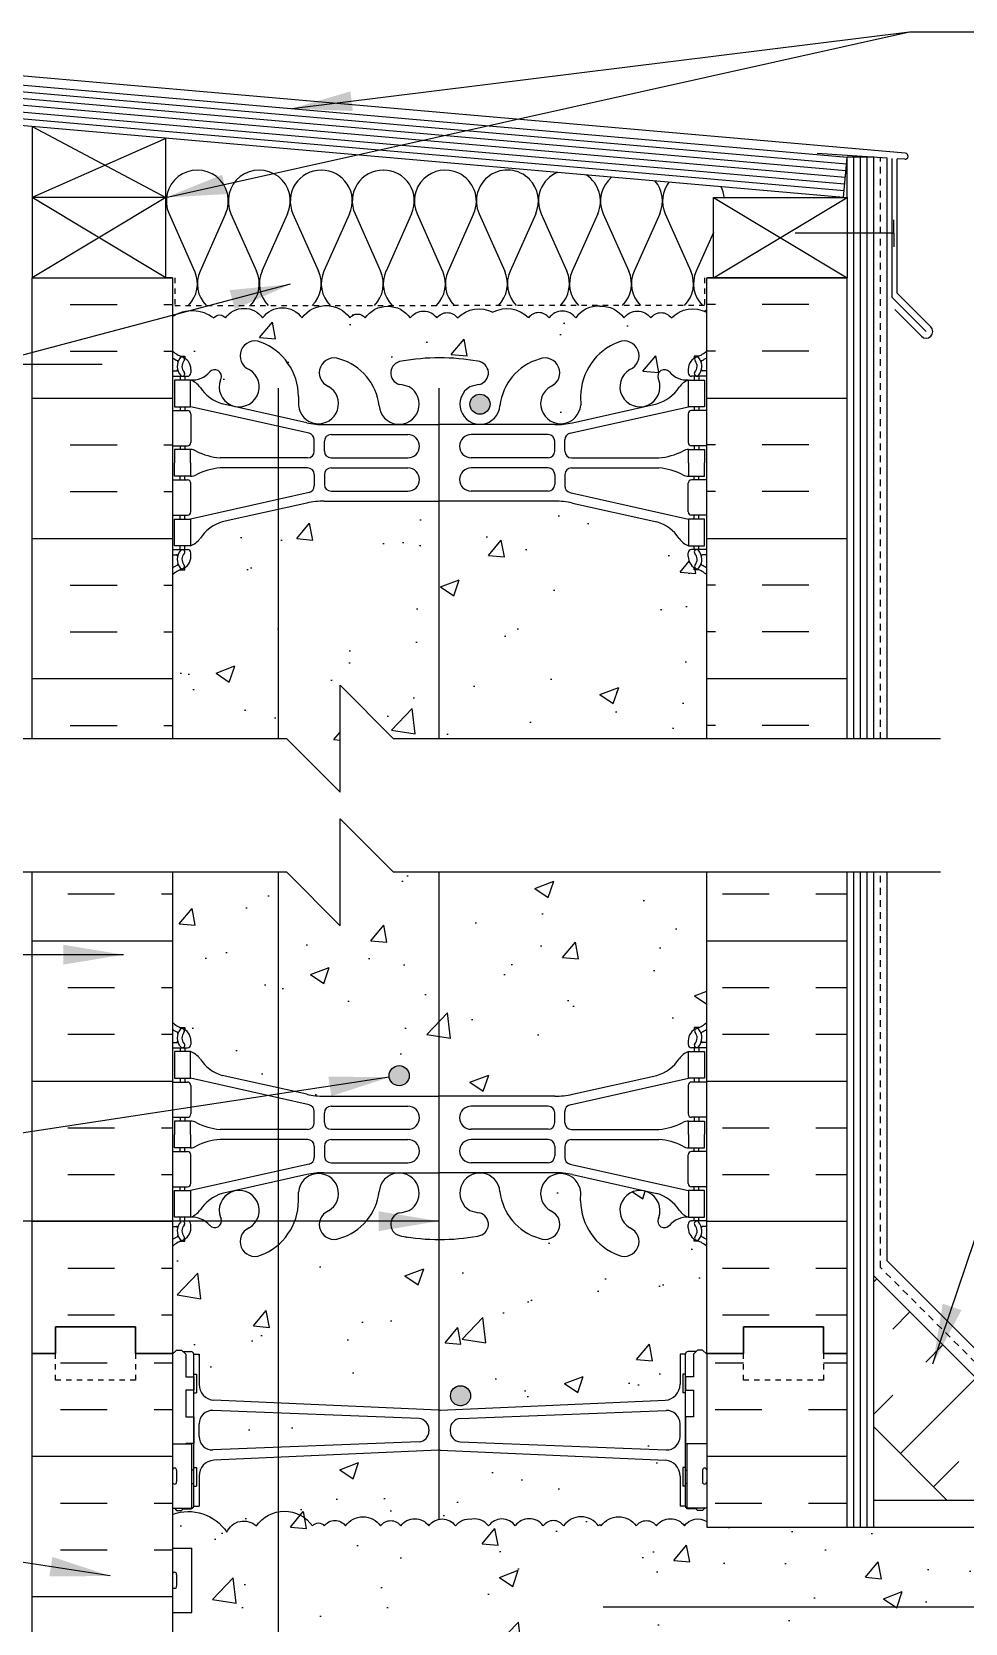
# Model space of a CAD drawing. Header units: inches. Extents: x 227.3 to 283.4, y 111.6 to 199.4.
# Drawn here: x 249.58 to 267.04, y 168.36 to 198.13 of the extents above; entities that cross this region are included whole.
import ezdxf

# ---------------------------------------------------------------- set-up
doc = ezdxf.new("R2010")
doc.units = ezdxf.units.IN
doc.header["$LTSCALE"] = 0.5
doc.header["$MEASUREMENT"] = 0
doc.linetypes.add('DASHED2', pattern=[0.375, 0.25, -0.125])
for name, color, linetype in [('HATCH', 12, 'Continuous'), ('line25', 2, 'Continuous'), ('LINE3', 3, 'Continuous'), ('LINE50', 5, 'Continuous'), ('LINE9', 9, 'Continuous'), ('TEXT', 4, 'Continuous'), ('Web_Edge', 9, 'Continuous')]:
    doc.layers.add(name, color=color, linetype=linetype)
doc.styles.add('DIM', font='romans.shx', dxfattribs={"width": 0.7})
doc.styles.get("Standard").update_dxf_attribs({"font": 'romans.shx', "height": 0.75})
doc.linetypes.add('STEEL', pattern='A,0.5,-0.2,["X",Standard,S=0.1,R=0,X=-0.1,Y=-0.05],-0.1', length=0.8)
doc.dimstyles.new('ext_12', dxfattribs={"dimscale": 12, "dimtxt": 0.09375, "dimasz": 0.09375, "dimexe": 0.09375, "dimexo": 0.0625, "dimgap": 0.0625, "dimtad": 1, "dimdec": 1, "dimzin": 2, "dimdsep": 46, "dimlunit": 4, "dimtxsty": 'DIM', "dimcen": 0.09, "dimdle": 0.09375, "dimclrt": 4, "dimadec": 0, "dimazin": 0, "dimtfac": 1, "dimtdec": 1, "dimtmove": 2, "dimatfit": 3, "dimfxl": 1, "dimfrac": 2, "dimtolj": 1, "dimtzin": 0, "dimarcsym": 0})

msp = doc.modelspace()

# ---------------------------------------------------------------- hatches: boundary and pattern name
at = {"layer": 'HATCH'}
h = msp.add_hatch(dxfattribs=at)
h.set_pattern_fill('INSUL', color=256, scale=7, style=0)
h.set_pattern_definition([(0, (-2673.9537, -220.8473), (0, 2.625), []), (0, (-2673.9537, -219.9723), (0, 2.625), [0.875, -0.875]), (0, (-2673.9537, -219.0973), (0, 2.625), [0.875, -0.875])])
h.paths.add_polyline_path([(252.208, 193.531), (249.583, 193.531), (249.583, 184.906), (252.208, 184.906)])
h = msp.add_hatch(dxfattribs=at)
h.set_pattern_fill('INSUL', color=256, scale=7, style=0)
h.set_pattern_definition([(180, (3188.3695, -220.8473), (0, 2.625), []), (180, (3188.3695, -219.9723), (0, 2.625), [0.875, -0.875]), (180, (3188.3695, -219.0973), (0, 2.625), [0.875, -0.875])])
h.paths.add_polyline_path([(264.833, 193.531), (262.208, 193.531), (262.208, 184.906), (264.833, 184.906)])
h = msp.add_hatch(dxfattribs=at)
h.set_pattern_fill('AR-CONC', color=256, scale=0.5)
h.set_pattern_definition([(50, (0, 0), (3.5863, -0.31376), [0.375, -4.125]), (355, (0, 0), (-0.693757, 3.76096), [0.3, -3.3]), (100.4514, (0.299, -0.026), (2.892544, 3.4472), [0.3187, -3.50571]), (46.1842, (0, 1), (5.336207, -0.827596), [0.5625, -6.1875]), (96.6356, (0.4447, 0.931), (4.67331, 4.87059), [0.47805, -5.25857]), (351.1842, (0, 1), (4.67331, 4.87059), [0.45, -4.95]), (21, (0.5, 0.75), (2.984535, -2.013094), [0.375, -4.125]), (326, (0.5, 0.75), (1.216577, 3.62575), [0.3, -3.3]), (71.4514, (0.7487, 0.5822), (4.201112, 1.612656), [0.3187, -3.50571]), (37.5, (0, 0), (0.0607993, 1.6644693), [0, -3.26, 0, -3.35, 0, -3.3125]), (7.5, (0, 0), (1.315348, 1.972059), [0, -1.91, 0, -3.185, 0, -1.2625]), (327.5, (-1.115, 0), (2.669112, -0.1127744), [0, -1.25, 0, -3.9, 0, -5.175]), (317.5, (-1.615, 0), (2.915931, 0.500525), [0, -1.625, 0, -2.59, 0, -3.675])])
h.paths.add_polyline_path([(262.208, 149.214, 0.08841), (262.062, 149.311), (261.972, 149.311), (261.972, 149.353, -0.249069), (261.862, 149.56), (261.862, 149.628, -0.414214), (261.924, 149.69), (261.972, 149.69), (261.972, 149.76), (261.867, 149.76, -0.155529), (261.691, 149.894, 0.180914), (261.273, 150.206), (259.693, 150.559, 0.054974), (259.366, 150.595), (257.208, 150.595), (255.05, 150.595, 0.054974), (254.723, 150.559), (253.142, 150.206, 0.180914), (252.725, 149.894, -0.155529), (252.549, 149.76), (252.444, 149.76), (252.444, 149.69), (252.491, 149.69, -0.414214), (252.554, 149.628), (252.554, 149.56, -0.249069), (252.444, 149.353), (252.444, 149.311), (252.354, 149.311, 0.088416), (252.208, 149.214), (252.208, 146.406), (254.661, 146.406), (255.661, 145.406), (255.661, 147.406), (256.661, 146.406), (262.208, 146.406)])
h.paths.add_polyline_path([(262.208, 156.248), (262.128, 156.168), (262.038, 156.168), (262.008, 156.198), (261.858, 156.198, -0.414214), (261.808, 156.248), (261.708, 156.248), (261.708, 156.809, 0.390098), (261.433, 157.108), (257.224, 157.292, 0.020761), (257.208, 157.292, 0.020761), (257.191, 157.292), (252.983, 157.108, 0.390098), (252.708, 156.809), (252.708, 156.248), (252.608, 156.248, -0.414214), (252.558, 156.198), (252.458, 156.198), (252.408, 156.198), (252.378, 156.168), (252.288, 156.168), (252.208, 156.248), (252.208, 155.406), (252.208, 153.406, 0.088416), (252.354, 153.309), (252.444, 153.309), (252.444, 153.267, -0.249069), (252.554, 153.06), (252.554, 152.993, -0.414214), (252.491, 152.93), (252.444, 152.93), (252.444, 152.86), (252.549, 152.86, 0.231736), (252.907, 153.011, -0.8344), (253.118, 152.886), (253.106, 152.864, 2.155404), (253.645, 153.059, -1), (253.859, 153.57, -0.311223), (254.568, 152.554), (254.567, 152.389, 1.661382), (255.128, 152.742, -1), (255.342, 153.253, -0.30095), (256.078, 152.38, 1.661382), (256.639, 152.733, 0.055617), (256.46, 152.779, -0.843243), (256.494, 153.211, -0.047544), (257.208, 153.276, -0.047544), (257.922, 153.211, -0.843243), (257.956, 152.779, 0.055617), (257.777, 152.733, 1.661382), (258.338, 152.38, -0.30095), (259.074, 153.253, -1), (259.288, 152.742, 1.661382), (259.849, 152.389), (259.848, 152.554, -0.311223), (260.557, 153.57, -1), (260.771, 153.059, 2.155404), (261.309, 152.864), (261.298, 152.886, -0.834375), (261.509, 153.011, 0.23174), (261.867, 152.86), (261.972, 152.86), (261.972, 152.93), (261.924, 152.93, -0.414214), (261.862, 152.993), (261.862, 153.06, -0.249069), (261.972, 153.267), (261.972, 153.309), (262.062, 153.309, 0.08841), (262.208, 153.406), (262.208, 155.406)])
h.paths.add_polyline_path([(261.708, 159.088), (261.808, 159.088, -0.327813), (261.843, 159.136), (261.843, 159.836, 0.333671), (261.153, 159.537, 0.520567), (260.602, 159.655, 0.196403), (260.194, 159.917, 0.196403), (259.786, 159.655, 0.520567), (259.235, 159.537, 0.520567), (258.214, 159.633, 0.520567), (257.193, 159.537, 0.520567), (256.642, 159.655, 0.520567), (255.592, 159.655, 0.520567), (255.371, 159.655, 0.520567), (254.974, 159.655, 0.520567), (254.321, 159.655, 0.520567), (253.939, 159.655, 0.520567), (253.417, 159.655, 0.520567), (252.916, 159.655, 0.328601), (252.573, 159.77), (252.573, 159.136, -0.327813), (252.608, 159.088), (252.708, 159.088), (252.708, 158.527, 0.390098), (252.983, 158.228), (257.191, 158.044, 0.020761), (257.208, 158.044, 0.020761), (257.224, 158.044), (261.433, 158.228, 0.390098), (261.708, 158.527)])
h.paths.add_polyline_path([(256.824, 157.885), (252.968, 158.037, 0.425773), (252.708, 157.787), (252.708, 157.549, 0.425773), (252.968, 157.299), (256.824, 157.451, 0.390098), (257.008, 157.65), (257.008, 157.686, 0.390098)])
h.paths.add_polyline_path([(261.708, 157.787, 0.425773), (261.448, 158.037), (257.591, 157.885, 0.390098), (257.408, 157.686), (257.408, 157.65, 0.390098), (257.591, 157.451), (261.448, 157.299, 0.425773), (261.708, 157.549)])
h.paths.add_polyline_path([(262.208, 166.656), (262.208, 168.156), (281.104, 168.156), (281.104, 170.156), (262.208, 170.156), (262.208, 170.259, 0.40442), (261.79, 170.178, 0.520567), (261.269, 170.178, 0.520567), (260.887, 170.178, 0.520567), (260.233, 170.178, 0.04026), (260.208, 170.208, 0.04026), (260.183, 170.178, 0.520567), (259.529, 170.178, 0.520567), (259.147, 170.178, 0.520567), (258.626, 170.178, 0.520567), (258.124, 170.178, 0.297004), (257.815, 170.303, 0.297004), (257.507, 170.178, 0.520567), (257.005, 170.178, 0.520567), (256.484, 170.178, 0.520567), (256.102, 170.178, 0.520567), (255.448, 170.178, 0.520567), (255.051, 170.178, 0.520567), (254.831, 170.178, 0.520567), (253.78, 170.178, 0.520567), (253.229, 170.061, 0.345037), (252.208, 170.395), (252.208, 169.761), (252.573, 169.761), (252.573, 168.561), (252.208, 168.561), (252.208, 167.811), (252.573, 167.811), (252.573, 166.611), (252.208, 166.611), (252.208, 165.861), (252.573, 165.861), (252.573, 164.781), (252.208, 164.781), (252.208, 164.031), (252.573, 164.031), (252.573, 162.951), (252.208, 162.951), (252.208, 162.201), (252.573, 162.201), (252.573, 161.001), (252.208, 161.001), (252.208, 160.251), (252.573, 160.251), (252.573, 159.77, -0.328601), (252.916, 159.655, -0.520567), (253.417, 159.655, -0.520567), (253.939, 159.655, -0.520567), (254.321, 159.655, -0.520567), (254.974, 159.655, -0.520567), (255.371, 159.655, -0.520567), (255.592, 159.655, -0.520567), (256.642, 159.655, -0.520567), (257.193, 159.537, -0.520567), (258.214, 159.633, -0.520567), (259.235, 159.537, -0.520567), (259.786, 159.655, -0.196403), (260.194, 159.917, -0.196403), (260.602, 159.655, -0.520567), (261.153, 159.537, -0.333671), (261.843, 159.836), (261.843, 160.251), (262.208, 160.251), (262.208, 160.656), (262.208, 162.156)])
h.paths.add_polyline_path([(261.708, 171.11, 0.390098), (261.433, 171.409), (257.224, 171.593, 0.020761), (257.208, 171.593, 0.020761), (257.191, 171.593), (252.983, 171.409, 0.390098), (252.708, 171.11), (252.708, 170.549), (252.608, 170.549, -0.414214), (252.558, 170.499), (252.458, 170.499), (252.408, 170.499), (252.378, 170.469), (252.288, 170.469), (252.246, 170.511), (252.208, 170.511), (252.208, 170.395, -0.345037), (253.229, 170.061, -0.520567), (253.78, 170.178, -0.520567), (254.831, 170.178, -0.520567), (255.051, 170.178, -0.520567), (255.448, 170.178, -0.520567), (256.102, 170.178, -0.520567), (256.484, 170.178, -0.520567), (257.005, 170.178, -0.520567), (257.507, 170.178, -0.297004), (257.815, 170.303, -0.297004), (258.124, 170.178, -0.520567), (258.626, 170.178, -0.520567), (259.147, 170.178, -0.520567), (259.529, 170.178, -0.520567), (260.183, 170.178, -0.04026), (260.208, 170.208, -0.04026), (260.233, 170.178, -0.520567), (260.887, 170.178, -0.520567), (261.269, 170.178, -0.520567), (261.79, 170.178, -0.40442), (262.208, 170.259), (262.208, 170.511), (262.17, 170.511), (262.128, 170.469), (262.038, 170.469), (262.008, 170.499), (261.858, 170.499, -0.414214), (261.808, 170.549), (261.708, 170.549)])
h.paths.add_polyline_path([(261.708, 173.389), (261.808, 173.389, -0.414214), (261.858, 173.439), (261.958, 173.439), (262.008, 173.439), (262.038, 173.469), (262.128, 173.469), (262.208, 173.389), (262.208, 173.406), (262.208, 175.406, 0.08841), (262.062, 175.504), (261.972, 175.504), (261.972, 175.545, -0.249069), (261.862, 175.753), (261.862, 175.82, -0.414214), (261.924, 175.883), (261.972, 175.883), (261.972, 175.953), (261.867, 175.953, 0.231736), (261.509, 175.802, -0.8344), (261.298, 175.927), (261.309, 175.948, 2.155404), (260.771, 175.754, -1), (260.557, 175.243, -0.311223), (259.848, 176.259), (259.849, 176.424, 1.661382), (259.288, 176.071, -1), (259.074, 175.56, -0.30095), (258.338, 176.432, 1.661382), (257.777, 176.08, 0.055617), (257.956, 176.034, -0.843243), (257.922, 175.602, -0.047544), (257.208, 175.537, -0.047544), (256.494, 175.602, -0.843243), (256.46, 176.034, 0.055617), (256.639, 176.08, 1.661382), (256.078, 176.432, -0.30095), (255.342, 175.56, -1), (255.128, 176.071, 1.661382), (254.567, 176.424), (254.568, 176.259, -0.311223), (253.859, 175.243, -1), (253.645, 175.754, 2.155404), (253.106, 175.948), (253.118, 175.927, -0.834375), (252.907, 175.802, 0.23174), (252.549, 175.953), (252.444, 175.953), (252.444, 175.883), (252.491, 175.883, -0.414214), (252.554, 175.82), (252.554, 175.753, -0.249069), (252.444, 175.545), (252.444, 175.504), (252.354, 175.504, 0.088416), (252.208, 175.406), (252.208, 173.406), (252.208, 173.389), (252.288, 173.469), (252.378, 173.469), (252.408, 173.439), (252.558, 173.439, -0.414214), (252.608, 173.389), (252.708, 173.389), (252.708, 172.828, 0.390098), (252.983, 172.529), (257.191, 172.345, 0.020761), (257.208, 172.345, 0.020761), (257.224, 172.345), (261.433, 172.529, 0.390098), (261.708, 172.828)])
h.paths.add_polyline_path([(257.008, 171.951), (257.008, 171.987, 0.390098), (256.824, 172.186), (252.968, 172.338, 0.425773), (252.708, 172.088), (252.708, 171.85, 0.425773), (252.968, 171.6), (256.824, 171.752, 0.390098)])
h.paths.add_polyline_path([(261.708, 171.85), (261.708, 172.088, 0.425773), (261.448, 172.338), (257.591, 172.186, 0.390098), (257.408, 171.987), (257.408, 171.951, 0.390098), (257.591, 171.752), (261.448, 171.6, 0.425773)])
h.paths.add_polyline_path([(262.208, 182.406), (256.347, 182.406), (255.347, 183.406), (255.347, 181.406), (254.347, 182.406), (252.208, 182.406), (252.208, 179.599, 0.088416), (252.354, 179.501), (252.444, 179.501), (252.444, 179.46, -0.249069), (252.554, 179.253), (252.554, 179.185, -0.414214), (252.491, 179.123), (252.444, 179.123), (252.444, 179.053), (252.549, 179.053, -0.155529), (252.725, 178.918, 0.180914), (253.142, 178.607), (254.723, 178.254, 0.054974), (255.05, 178.218), (257.208, 178.218), (259.366, 178.218, 0.054974), (259.693, 178.254), (261.273, 178.607, 0.180914), (261.691, 178.918, -0.155529), (261.867, 179.053), (261.972, 179.053), (261.972, 179.123), (261.924, 179.123, -0.414214), (261.862, 179.185), (261.862, 179.253, -0.249069), (261.972, 179.46), (261.972, 179.501), (262.062, 179.501, 0.08841), (262.208, 179.599)])
h.paths.add_polyline_path([(262.208, 187.97, 0.08841), (262.062, 188.067), (261.972, 188.067), (261.972, 188.109, -0.249069), (261.862, 188.316), (261.862, 188.384, -0.414214), (261.924, 188.446), (261.972, 188.446), (261.972, 188.516), (261.867, 188.516, -0.155529), (261.691, 188.65, 0.180914), (261.273, 188.961), (259.693, 189.314, 0.054974), (259.366, 189.35), (257.208, 189.35), (255.05, 189.35, 0.054974), (254.723, 189.314), (253.142, 188.961, 0.180914), (252.725, 188.65, -0.155529), (252.549, 188.516), (252.444, 188.516), (252.444, 188.446), (252.491, 188.446, -0.414214), (252.554, 188.384), (252.554, 188.316, -0.249069), (252.444, 188.109), (252.444, 188.067), (252.354, 188.067, 0.088416), (252.208, 187.97), (252.208, 184.906), (254.347, 184.906), (255.347, 183.906), (255.347, 185.906), (256.347, 184.906), (262.208, 184.906)])
h.paths.add_polyline_path([(260.557, 192.326, -1), (260.771, 191.815, 2.155404), (261.309, 191.62), (261.298, 191.642, -0.834375), (261.509, 191.767, 0.23174), (261.867, 191.616), (261.972, 191.616), (261.972, 191.686), (261.924, 191.686, -0.414214), (261.862, 191.749), (261.862, 191.816, -0.249069), (261.972, 192.023), (261.972, 192.065), (262.062, 192.065, 0.08841), (262.208, 192.162), (262.208, 192.883, 0.336749), (261.546, 192.777, 0.520567), (261.159, 192.777, 0.520567), (260.659, 192.777, 0.259173), (260.208, 192.997, 0.259173), (259.757, 192.777, 0.520567), (259.257, 192.777, 0.520567), (258.87, 192.777, 0.336749), (258.208, 192.883, 0.336749), (257.546, 192.777, 0.520567), (257.159, 192.777, 0.520567), (256.659, 192.777, 0.520567), (255.813, 192.777, 0.520567), (255.531, 192.777, 0.520567), (254.636, 192.777, 0.520567), (253.896, 192.777, 0.520567), (253.203, 192.777, 0.520567), (252.983, 192.777, 0.321585), (252.208, 192.803), (252.208, 192.162, 0.088416), (252.354, 192.065), (252.444, 192.065), (252.444, 192.023, -0.249069), (252.554, 191.816), (252.554, 191.749, -0.414214), (252.491, 191.686), (252.444, 191.686), (252.444, 191.616), (252.549, 191.616, 0.231736), (252.907, 191.767, -0.8344), (253.118, 191.642), (253.106, 191.62, 2.155404), (253.645, 191.815, -1), (253.859, 192.326, -0.311223), (254.568, 191.31), (254.567, 191.145, 1.661382), (255.128, 191.498, -1), (255.342, 192.009, -0.30095), (256.078, 191.136, 1.661382), (256.639, 191.489, 0.055617), (256.46, 191.535, -0.843243), (256.494, 191.967, -0.047544), (257.208, 192.032, -0.047544), (257.922, 191.967, -0.843243), (257.956, 191.535, 0.055617), (257.777, 191.489, 1.661382), (258.338, 191.136, -0.30095), (259.074, 192.009, -1), (259.288, 191.498, 1.661382), (259.849, 191.145), (259.848, 191.31, -0.311223)])
h = msp.add_hatch(dxfattribs=at)
h.set_pattern_fill('INSUL', color=256, scale=7, style=0)
h.paths.add_polyline_path([(264.833, 182.406), (262.208, 182.406), (262.208, 173.406), (262.895, 173.406), (262.895, 173.906), (264.395, 173.906), (264.395, 173.406), (264.833, 173.406)])
h.paths.add_polyline_path([(252.208, 182.406), (249.583, 182.406), (249.583, 173.406), (250.02, 173.406), (250.02, 173.906), (251.52, 173.906), (251.52, 173.406), (252.208, 173.406)])
h = msp.add_hatch(dxfattribs=at)
h.set_pattern_fill('INSUL', color=256, scale=7, angle=45, style=0)
h.set_pattern_definition([(45, (158.0297, 11.7552), (-1.856155, 1.856155), []), (45, (157.411, 12.374), (-1.856155, 1.856155), [0.875, -0.875]), (45, (156.7923, 12.9927), (-1.856155, 1.856155), [0.875, -0.875])])
h.paths.add_polyline_path([(266.581, 170.781), (269.41, 170.781), (265.333, 174.858), (265.333, 172.03)])
h = msp.add_hatch(dxfattribs=at)
h.set_pattern_fill('INSUL', color=256, scale=7, style=0)
h.set_pattern_definition([(0, (264.1124, 171.4795), (0, 2.625), []), (0, (264.1124, 172.3545), (0, 2.625), [0.875, -0.875]), (0, (264.1124, 173.2295), (0, 2.625), [0.875, -0.875])])
h.paths.add_polyline_path([(264.833, 173.406), (264.395, 173.406), (264.395, 172.906), (262.895, 172.906), (262.895, 173.406), (262.208, 173.406), (262.208, 170.156), (264.833, 170.156)])
h.paths.add_polyline_path([(262.208, 155.406), (262.895, 155.406), (262.895, 155.906), (264.395, 155.906), (264.395, 155.406), (264.833, 155.406), (264.833, 160.656), (262.208, 160.656)])
h.paths.add_polyline_path([(249.583, 155.406), (250.02, 155.406), (250.02, 155.906), (251.52, 155.906), (251.52, 155.406), (252.208, 155.406), (252.208, 173.406), (251.52, 173.406), (251.52, 173.906), (250.02, 173.906), (250.02, 173.406), (249.583, 173.406)])
at = {"layer": 'LINE3'}
h = msp.add_hatch(color=256, dxfattribs=at)
h.paths.add_polyline_path([(258.148, 191.198, 0.831395), (257.779, 191.198)])
h.paths.add_polyline_path([(258.151, 191.164, 0.045935), (258.148, 191.198), (257.779, 191.198, 0.045935), (257.776, 191.164, 1)])
for points in [[(256.639, 178.601, 1), (256.264, 178.601, 1)], [(257.788, 172.614, 1), (257.413, 172.614, 1)]]:
    msp.add_hatch(color=256, dxfattribs=at).paths.add_polyline_path(points)

# ---------------------------------------------------------------- linework, layer by layer
at = {"layer": 'HATCH'}
for p, q in [((265.924, 195.859), (244.958, 197.693)), ((264.8, 195.405), (245.134, 197.125)), ((264.811, 195.529), (245.145, 197.25)), ((264.822, 195.654), (245.156, 197.374)), ((264.778, 195.156), (245.113, 196.876)), ((264.789, 195.28), (245.124, 197.001)), ((249.583, 196.36), (252.083, 195.031)), ((252.098, 196.14), (249.583, 195.031)), ((265.583, 195.765), (264.276, 195.857)), ((264.958, 184.906), (264.958, 195.783)), ((265.083, 184.906), (265.083, 195.783)), ((265.208, 184.906), (265.208, 195.783)), ((265.583, 184.906), (265.583, 195.765)), ((265.677, 193.16), (265.677, 195.758)), ((265.914, 195.746), (265.77, 195.754)), ((265.77, 193.243), (265.77, 195.754)), ((252.083, 193.531), (249.583, 195.031)), ((252.083, 195.031), (249.583, 193.531)), ((262.333, 193.531), (264.833, 195.031)), ((262.333, 195.031), (264.833, 193.531)), ((252.146, 194.728), (252.625, 193.655)), ((253.205, 194.728), (252.726, 193.654)), ((253.305, 194.728), (253.784, 193.655)), ((254.364, 194.728), (253.885, 193.654)), ((254.464, 194.728), (254.944, 193.655)), ((255.524, 194.728), (255.045, 193.655)), ((255.626, 194.728), (256.105, 193.655)), ((256.685, 194.728), (256.206, 193.655)), ((256.787, 194.728), (257.266, 193.655)), ((257.846, 194.728), (257.367, 193.655)), ((257.948, 194.728), (258.427, 193.655)), ((259.007, 194.728), (258.528, 193.655)), ((259.109, 194.728), (259.588, 193.655)), ((260.168, 194.728), (259.689, 193.655)), ((260.27, 194.728), (260.749, 193.655)), ((261.329, 194.728), (260.85, 193.655)), ((261.431, 194.728), (261.91, 193.655)), ((262.333, 194.375), (262.011, 193.655)), ((265.77, 193.243), (266.402, 192.612)), ((265.677, 193.16), (266.313, 192.524)), ((265.726, 192.934), (266.225, 192.435)), ((264.958, 170.156), (264.958, 182.406)), ((265.083, 170.156), (265.083, 182.406)), ((265.208, 170.156), (265.208, 182.406)), ((265.583, 175.138), (265.583, 182.406)), ((269.69, 171.031), (265.583, 175.138))]:
    msp.add_line(p, q, dxfattribs=at)
at = {"layer": 'HATCH', "color": 6, "linetype": 'DASHED2', "ltscale": 0.5}
for points in [[(250.895, 193.531), (252.252, 193.531), (252.252, 193.01), (257.208, 193.01)], [(263.52, 193.531), (262.164, 193.531), (262.164, 193.01), (257.208, 193.01)]]:
    msp.add_lwpolyline(points, dxfattribs=at)
at = {"layer": 'HATCH'}
for points in [[(252.208, 192.803, -0.321585), (252.983, 192.777, -0.520567), (253.203, 192.777, -0.520567), (253.896, 192.777, -0.520567), (254.636, 192.777, -0.520567), (255.531, 192.777, -0.520567), (255.813, 192.777, -0.520567), (256.659, 192.777, -0.520567), (257.159, 192.777, -0.520567), (257.546, 192.777, -0.336749), (258.208, 192.883)], [(260.208, 192.997, 0.259173), (259.757, 192.777, 0.520567), (259.257, 192.777, 0.520567), (258.87, 192.777, 0.336749), (258.208, 192.883)], [(260.208, 192.997, -0.259173), (260.659, 192.777, -0.520567), (261.159, 192.777, -0.520567), (261.546, 192.777, -0.336749), (262.208, 192.883)], [(252.208, 170.395, -0.345037), (253.229, 170.061, -0.520567), (253.78, 170.178, -0.520567), (254.831, 170.178, -0.520567), (255.051, 170.178, -0.520567), (255.448, 170.178, -0.520567), (256.102, 170.178, -0.520567), (256.484, 170.178, -0.520567), (257.005, 170.178, -0.520567), (257.507, 170.178, -0.297004), (257.815, 170.303)], [(260.208, 170.208, 0.04026), (260.183, 170.178, 0.520567), (259.529, 170.178, 0.520567), (259.147, 170.178, 0.520567), (258.626, 170.178, 0.520567), (258.124, 170.178, 0.297004), (257.815, 170.303)], [(260.208, 170.208, -0.04026), (260.233, 170.178, -0.520567), (260.887, 170.178, -0.520567), (261.269, 170.178, -0.520567), (261.79, 170.178, -0.40442), (262.208, 170.259, -0.40442)]]:
    msp.add_lwpolyline(points, format="xyb", dxfattribs=at)
for centre, radius, start, end in [((265.919, 195.802), 0.0567, 265, 85), ((252.675, 194.964), 0.58, 335.9664, 204.0694), ((253.834, 194.964), 0.58, 335.9664, 204.0694), ((254.991, 194.964), 0.577, 89.6769, 204.2169), ((254.998, 194.964), 0.577, 335.7834, 90.4023), ((256.152, 194.964), 0.577, 89.5977, 204.2166), ((256.159, 194.964), 0.577, 335.7831, 90.3231), ((257.315, 194.964), 0.579, 64.3407, 204.1188), ((257.32, 194.964), 0.577, 335.7831, 64.7825), ((258.477, 194.965), 0.58, 44.4136, 204.1148), ((258.481, 194.964), 0.577, 335.7831, 44.7269), ((259.639, 194.965), 0.58, 112.8767, 204.1145), ((259.639, 194.965), 0.58, 335.8855, 57.1233), ((260.8, 194.965), 0.58, 129.794, 204.1145), ((260.8, 194.965), 0.58, 335.8855, 40.206), ((261.96, 194.965), 0.58, 142.6335, 204.1145), ((261.96, 194.965), 0.58, 6.5658, 27.3665), ((252.096, 193.418), 0.58, 315.3149, 24.0694), ((253.255, 193.418), 0.58, 155.9664, 224.6851), ((253.255, 193.418), 0.58, 315.3149, 24.0694), ((254.415, 193.418), 0.58, 155.9664, 224.6851), ((254.414, 193.418), 0.58, 315.3149, 24.0694), ((255.574, 193.418), 0.58, 155.9306, 224.6851), ((255.576, 193.418), 0.58, 315.3149, 24.0694), ((256.735, 193.418), 0.58, 155.9306, 224.6851), ((256.737, 193.418), 0.58, 315.3149, 24.0694), ((257.896, 193.418), 0.58, 155.9306, 224.6851), ((257.898, 193.418), 0.58, 315.3149, 24.0694), ((259.057, 193.418), 0.58, 155.9306, 224.6851), ((259.059, 193.418), 0.58, 315.3149, 24.0694), ((260.219, 193.418), 0.58, 155.9306, 224.6851), ((260.22, 193.418), 0.58, 315.3149, 24.0694), ((261.379, 193.418), 0.58, 155.9306, 224.6851), ((261.381, 193.418), 0.58, 315.3149, 24.0694), ((262.54, 193.418), 0.58, 155.9306, 224.6851), ((261.892, 193.418), 0.58, 297.6798, 302.977), ((253.255, 193.418), 0.58, 269.9771, 270), ((253.255, 193.418), 0.58, 270, 270.0458), ((255.574, 193.418), 0.58, 270, 273.6965), ((255.576, 193.418), 0.58, 280.1122, 281.3565), ((266.313, 192.524), 0.125, 225, 45)]:
    msp.add_arc(centre, radius, start, end, dxfattribs=at)
at = {"layer": 'line25'}
for p, q in [((264.833, 195.779), (245.167, 197.499)), ((264.767, 195.031), (245.102, 196.752)), ((249.583, 196.36), (249.583, 193.531)), ((252.083, 193.531), (252.083, 196.141)), ((264.767, 195.031), (264.833, 195.779)), ((264.833, 195.031), (264.833, 195.783)), ((265.333, 195.783), (264.833, 195.783)), ((265.333, 184.906), (265.333, 195.783)), ((252.083, 195.031), (249.583, 195.031)), ((249.583, 193.531), (252.083, 193.531)), ((252.208, 193.531), (252.083, 193.531)), ((252.208, 193.531), (252.208, 184.906)), ((262.208, 193.531), (262.333, 193.531)), ((262.208, 184.906), (262.208, 193.531)), ((252.208, 182.406), (252.208, 173.406)), ((262.208, 173.406), (262.208, 182.406)), ((265.333, 170.156), (265.333, 182.406)), ((269.535, 170.656), (265.333, 174.858)), ((252.208, 173.406), (252.208, 155.406)), ((262.208, 173.406), (262.208, 170.156)), ((266.706, 170.656), (265.333, 172.03)), ((252.208, 171.711), (252.573, 171.711)), ((252.573, 170.511), (252.573, 171.711)), ((262.208, 171.711), (261.843, 171.711)), ((261.843, 170.511), (261.843, 171.711)), ((252.208, 170.511), (252.573, 170.511)), ((262.208, 170.511), (261.843, 170.511)), ((262.208, 170.156), (281.104, 170.156)), ((252.208, 169.761), (252.573, 169.761)), ((252.573, 168.561), (252.573, 169.761)), ((252.208, 168.561), (252.573, 168.561))]:
    msp.add_line(p, q, dxfattribs=at)
msp.add_lwpolyline([(264.833, 195.031), (264.833, 193.531), (262.333, 193.531), (262.333, 195.031)], close=True, dxfattribs=at)
at = {"layer": 'LINE3'}
for p, q in [((254.185, 191.462), (254.185, 184.906)), ((257.194, 191.462), (257.194, 184.906)), ((254.185, 182.406), (254.185, 146.406)), ((257.194, 182.406), (257.194, 170.303))]:
    msp.add_line(p, q, dxfattribs=at)
at = {"layer": 'LINE3', "linetype": 'STEEL'}
msp.add_line((281.104, 168.656), (260.27, 168.656), dxfattribs=at)
at = {"layer": 'LINE3'}
for centre in [(257.964, 191.164), (256.452, 178.601), (257.601, 172.614)]:
    msp.add_circle(centre, 0.188, dxfattribs=at)
at = {"layer": 'LINE50', "color": 9, "linetype": 'DASHED2'}
for p, q in [((265.458, 184.906), (265.458, 195.774)), ((265.458, 175.013), (265.458, 182.406)), ((269.628, 170.844), (265.458, 175.013))]:
    msp.add_line(p, q, dxfattribs=at)
at = {"layer": 'LINE50'}
for p, q in [((249.583, 193.531), (252.208, 193.531)), ((249.583, 184.906), (249.583, 193.531)), ((262.208, 193.531), (264.833, 193.531)), ((264.833, 184.906), (264.833, 193.531)), ((249.583, 173.406), (249.583, 182.406)), ((264.833, 173.406), (264.833, 182.406)), ((249.583, 155.406), (249.583, 173.406)), ((264.833, 170.156), (264.833, 173.406))]:
    msp.add_line(p, q, dxfattribs=at)
for points in [[(249.583, 173.406), (250.02, 173.406), (250.02, 173.906), (251.52, 173.906), (251.52, 173.406), (252.208, 173.406)], [(252.208, 173.406), (251.52, 173.406), (251.52, 173.906), (250.02, 173.906), (250.02, 173.406), (249.583, 173.406)], [(264.833, 173.406), (264.395, 173.406), (264.395, 173.906), (262.895, 173.906), (262.895, 173.406), (262.208, 173.406)], [(262.208, 173.406), (262.895, 173.406), (262.895, 173.906), (264.395, 173.906), (264.395, 173.406), (264.833, 173.406)]]:
    msp.add_lwpolyline(points, dxfattribs=at)
at = {"layer": 'LINE9'}
for p, q in [((265.711, 194.361), (265.711, 194.611)), ((265.711, 194.361), (263.865, 194.361)), ((265.711, 194.361), (265.711, 194.111)), ((249.045, 191.911), (250.891, 191.911)), ((255.347, 183.906), (255.347, 185.906)), ((256.347, 184.906), (255.347, 185.906)), ((254.347, 184.906), (244.11, 184.906)), ((254.347, 184.906), (255.347, 183.906)), ((266.583, 184.906), (256.347, 184.906)), ((255.347, 181.406), (255.347, 183.406)), ((256.347, 182.406), (255.347, 183.406)), ((254.347, 182.406), (244.11, 182.406)), ((254.347, 182.406), (255.347, 181.406)), ((266.583, 182.406), (256.347, 182.406)), ((252.208, 173.389), (252.288, 173.469)), ((252.288, 173.469), (252.378, 173.469)), ((252.458, 173.389), (252.378, 173.469)), ((252.408, 173.439), (252.558, 173.439)), ((252.458, 173.439), (252.558, 173.439)), ((252.458, 173.389), (252.458, 172.969)), ((252.608, 170.549), (252.608, 173.389)), ((252.608, 173.389), (252.708, 173.389)), ((252.608, 173.369), (252.608, 173.369)), ((252.708, 173.389), (252.708, 172.828)), ((261.808, 173.389), (261.708, 173.389)), ((261.708, 173.389), (261.708, 172.828)), ((261.808, 170.549), (261.808, 173.389)), ((261.808, 173.369), (261.808, 173.369)), ((262.008, 173.439), (261.858, 173.439)), ((261.958, 173.439), (261.858, 173.439)), ((261.958, 173.389), (262.038, 173.469)), ((261.958, 173.389), (261.958, 172.969)), ((262.128, 173.469), (262.038, 173.469)), ((262.208, 173.389), (262.128, 173.469)), ((252.608, 173.019), (252.658, 173.019)), ((252.658, 173.019), (252.658, 172.669)), ((261.758, 173.019), (261.758, 172.669)), ((261.808, 173.019), (261.758, 173.019)), ((252.458, 172.719), (252.458, 172.219)), ((261.958, 172.719), (261.958, 172.219)), ((252.608, 172.669), (252.658, 172.669)), ((257.191, 172.345), (252.983, 172.529)), ((257.224, 172.345), (261.433, 172.529)), ((261.808, 172.669), (261.758, 172.669)), ((252.708, 171.85), (252.708, 172.088)), ((256.824, 172.186), (252.968, 172.338)), ((257.591, 172.186), (261.448, 172.338)), ((261.708, 171.85), (261.708, 172.088)), ((257.008, 171.987), (257.008, 171.951)), ((257.408, 171.987), (257.408, 171.951)), ((252.458, 171.719), (252.458, 171.711)), ((256.824, 171.752), (252.968, 171.6)), ((257.191, 171.593), (252.983, 171.409)), ((257.224, 171.593), (261.433, 171.409)), ((257.591, 171.752), (261.448, 171.6)), ((261.958, 171.719), (261.958, 171.711)), ((252.208, 171.221), (252.208, 171.001)), ((252.248, 171.261), (252.248, 171.261)), ((252.288, 171.221), (252.288, 171.001)), ((252.608, 171.269), (252.658, 171.269)), ((252.658, 171.269), (252.658, 170.919)), ((261.808, 171.269), (261.758, 171.269)), ((261.758, 171.269), (261.758, 170.919)), ((262.128, 171.221), (262.128, 171.001)), ((262.168, 171.261), (262.168, 171.261)), ((262.208, 171.221), (262.208, 171.001)), ((252.208, 171.166), (252.208, 171.166)), ((252.208, 171.056), (252.208, 171.056)), ((252.248, 170.961), (252.248, 170.961)), ((252.608, 170.919), (252.658, 170.919)), ((252.708, 171.11), (252.708, 170.549)), ((261.708, 171.11), (261.708, 170.549)), ((261.808, 170.919), (261.758, 170.919)), ((262.128, 171.166), (262.128, 171.166)), ((262.128, 171.056), (262.128, 171.056)), ((262.168, 170.961), (262.168, 170.961)), ((252.246, 170.511), (252.288, 170.469)), ((252.288, 170.469), (252.378, 170.469)), ((252.42, 170.511), (252.378, 170.469)), ((252.408, 170.499), (252.558, 170.499)), ((252.458, 170.499), (252.558, 170.499)), ((252.608, 170.549), (252.708, 170.549)), ((261.808, 170.549), (261.708, 170.549)), ((261.958, 170.499), (261.858, 170.499)), ((262.008, 170.499), (261.858, 170.499)), ((261.996, 170.511), (262.038, 170.469)), ((262.128, 170.469), (262.038, 170.469)), ((262.17, 170.511), (262.128, 170.469)), ((252.208, 169.271), (252.208, 169.051)), ((252.208, 169.216), (252.208, 169.216)), ((252.208, 169.106), (252.208, 169.106)), ((252.248, 169.311), (252.248, 169.311)), ((252.288, 169.271), (252.288, 169.051)), ((252.248, 169.011), (252.248, 169.011))]:
    msp.add_line(p, q, dxfattribs=at)
at = {"layer": 'LINE9', "linetype": 'DASHED2', "ltscale": 0.15}
for points in [[(251.52, 173.406), (251.52, 173.406), (251.52, 172.906), (250.02, 172.906), (250.02, 173.406), (250.02, 173.406)], [(264.395, 173.406), (264.395, 173.406), (264.395, 172.906), (262.895, 172.906), (262.895, 173.406), (262.895, 173.406)]]:
    msp.add_lwpolyline(points, dxfattribs=at)
at = {"layer": 'LINE9'}
for points in [[(252.458, 172.969), (252.608, 172.969), (252.608, 172.719), (252.458, 172.719)], [(261.958, 172.969), (261.808, 172.969), (261.808, 172.719), (261.958, 172.719)], [(252.458, 172.219), (252.458, 172.219), (252.608, 172.219), (252.608, 171.719), (252.458, 171.719)], [(261.958, 172.219), (261.958, 172.219), (261.808, 172.219), (261.808, 171.719), (261.958, 171.719)], [(252.573, 170.969), (252.608, 170.969), (252.608, 171.219), (252.573, 171.219)], [(261.843, 170.969), (261.808, 170.969), (261.808, 171.219), (261.843, 171.219)], [(281.104, 170.656), (265.333, 170.656)]]:
    msp.add_lwpolyline(points, dxfattribs=at)
for centre, radius, start, end in [((252.558, 173.389), 0.05, 0, 90), ((261.858, 173.389), 0.05, 90, 180), ((253.008, 172.828), 0.3, 180, 265.2426), ((261.408, 172.828), 0.3, 274.7574, 0), ((252.958, 172.088), 0.25, 87.7479, 180), ((256.808, 171.987), 0.2, 0, 85.2426), ((257.208, 172.545), 0.2, 265.2426, 270), ((257.208, 172.545), 0.2, 270, 274.7574), ((257.608, 171.987), 0.2, 94.7574, 180), ((261.458, 172.088), 0.25, 0, 92.2521), ((252.958, 171.85), 0.25, 180, 272.2521), ((256.808, 171.951), 0.2, 274.7574, 0), ((257.608, 171.951), 0.2, 180, 265.2426), ((261.458, 171.85), 0.25, 267.7479, 0), ((257.208, 171.393), 0.2, 90, 94.7574), ((257.208, 171.393), 0.2, 85.2426, 90), ((252.248, 171.221), 0.04, 90, 180), ((252.248, 171.221), 0.04, 0, 90), ((253.008, 171.11), 0.3, 94.7574, 180), ((261.408, 171.11), 0.3, 0, 85.2426), ((262.168, 171.221), 0.04, 90, 180), ((262.168, 171.221), 0.04, 0, 90), ((252.248, 171.001), 0.04, 180, 270), ((252.248, 171.001), 0.04, 270, 0), ((262.168, 171.001), 0.04, 180, 270), ((262.168, 171.001), 0.04, 270, 0), ((252.558, 170.549), 0.05, 270, 0), ((261.858, 170.549), 0.05, 180, 270), ((252.248, 169.271), 0.04, 90, 180), ((252.248, 169.271), 0.04, 0, 90), ((252.248, 169.051), 0.04, 180, 270), ((252.248, 169.051), 0.04, 270, 0)]:
    msp.add_arc(centre, radius, start, end, dxfattribs=at)
at = {"layer": 'Web_Edge'}
for p, q in [((252.354, 192.065), (252.444, 192.065)), ((252.444, 192.065), (252.444, 192.023)), ((262.062, 192.065), (261.972, 192.065)), ((261.972, 192.065), (261.972, 192.023)), ((252.208, 191.786), (252.286, 191.786)), ((252.554, 191.816), (252.554, 191.749)), ((261.862, 191.816), (261.862, 191.749)), ((262.208, 191.786), (262.13, 191.786)), ((252.208, 191.686), (252.491, 191.686)), ((252.354, 191.686), (252.354, 191.616)), ((252.444, 191.686), (252.444, 191.616)), ((253.106, 191.62), (253.118, 191.642)), ((261.309, 191.62), (261.298, 191.642)), ((262.208, 191.686), (261.924, 191.686)), ((261.972, 191.686), (261.972, 191.616)), ((262.062, 191.686), (262.062, 191.616)), ((254.723, 190.818), (253.142, 191.171)), ((254.568, 191.31), (254.567, 191.145)), ((259.693, 190.818), (261.273, 191.171)), ((259.848, 191.31), (259.849, 191.145)), ((252.208, 191.046), (252.491, 191.046)), ((252.354, 191.116), (252.354, 191.046)), ((252.444, 191.116), (252.444, 191.046)), ((254.766, 190.619), (252.549, 191.116)), ((252.554, 190.984), (252.554, 190.449)), ((259.649, 190.619), (261.867, 191.116)), ((261.862, 190.984), (261.862, 190.449)), ((262.208, 191.046), (261.924, 191.046)), ((261.972, 191.116), (261.972, 191.046)), ((262.062, 191.116), (262.062, 191.046)), ((255.05, 190.782), (257.208, 190.782)), ((255.177, 190.595), (256.616, 190.595)), ((259.366, 190.782), (257.208, 190.782)), ((259.239, 190.595), (257.8, 190.595)), ((252.208, 190.386), (252.491, 190.386)), ((252.354, 190.386), (252.354, 190.316)), ((252.444, 190.386), (252.444, 190.316)), ((254.864, 190.285), (254.864, 190.497)), ((255.052, 190.286), (255.052, 190.47)), ((259.364, 190.286), (259.364, 190.47)), ((259.552, 190.285), (259.552, 190.497)), ((262.208, 190.386), (261.924, 190.386)), ((261.972, 190.386), (261.972, 190.316)), ((262.062, 190.386), (262.062, 190.316)), ((254.739, 190.16), (253.102, 190.16)), ((254.739, 189.972), (253.102, 189.972)), ((255.177, 190.161), (256.616, 190.161)), ((255.177, 189.971), (256.616, 189.971)), ((259.239, 190.161), (257.8, 190.161)), ((259.239, 189.971), (257.8, 189.971)), ((259.677, 190.16), (261.314, 190.16)), ((259.677, 189.972), (261.314, 189.972)), ((252.208, 189.746), (252.491, 189.746)), ((252.354, 189.746), (252.354, 189.816)), ((252.444, 189.746), (252.444, 189.816)), ((252.554, 189.149), (252.554, 189.684)), ((254.864, 189.847), (254.864, 189.635)), ((255.052, 189.846), (255.052, 189.662)), ((259.364, 189.846), (259.364, 189.662)), ((259.552, 189.847), (259.552, 189.635)), ((261.862, 189.149), (261.862, 189.684)), ((262.208, 189.746), (261.924, 189.746)), ((261.972, 189.746), (261.972, 189.816)), ((262.062, 189.746), (262.062, 189.816)), ((254.766, 189.513), (252.549, 189.016)), ((255.05, 189.35), (257.208, 189.35)), ((255.177, 189.537), (256.616, 189.537)), ((259.366, 189.35), (257.208, 189.35)), ((259.239, 189.537), (257.8, 189.537)), ((259.649, 189.513), (261.867, 189.016)), ((252.208, 189.086), (252.491, 189.086)), ((252.354, 189.016), (252.354, 189.086)), ((252.444, 189.016), (252.444, 189.086)), ((254.723, 189.314), (253.142, 188.961)), ((259.693, 189.314), (261.273, 188.961)), ((262.208, 189.086), (261.924, 189.086)), ((261.972, 189.016), (261.972, 189.086)), ((262.062, 189.016), (262.062, 189.086)), ((252.354, 188.446), (252.354, 188.516)), ((252.444, 188.446), (252.444, 188.516)), ((261.972, 188.446), (261.972, 188.516)), ((262.062, 188.446), (262.062, 188.516)), ((252.208, 188.446), (252.491, 188.446)), ((252.208, 188.346), (252.286, 188.346)), ((252.554, 188.316), (252.554, 188.384)), ((261.862, 188.316), (261.862, 188.384)), ((262.208, 188.446), (261.924, 188.446)), ((262.208, 188.346), (262.13, 188.346)), ((252.354, 188.067), (252.444, 188.067)), ((252.444, 188.067), (252.444, 188.109)), ((261.972, 188.067), (261.972, 188.109)), ((262.062, 188.067), (261.972, 188.067)), ((252.354, 179.501), (252.444, 179.501)), ((252.444, 179.501), (252.444, 179.46)), ((252.554, 179.253), (252.554, 179.185)), ((261.862, 179.253), (261.862, 179.185)), ((262.062, 179.501), (261.972, 179.501)), ((261.972, 179.501), (261.972, 179.46)), ((252.208, 179.223), (252.286, 179.223)), ((252.208, 179.123), (252.491, 179.123)), ((252.354, 179.123), (252.354, 179.053)), ((252.444, 179.123), (252.444, 179.053)), ((262.208, 179.123), (261.924, 179.123)), ((261.972, 179.123), (261.972, 179.053)), ((262.062, 179.123), (262.062, 179.053)), ((262.208, 179.223), (262.13, 179.223)), ((252.208, 178.483), (252.491, 178.483)), ((252.354, 178.553), (252.354, 178.483)), ((252.444, 178.553), (252.444, 178.483)), ((254.766, 178.056), (252.549, 178.553)), ((252.554, 178.42), (252.554, 177.885)), ((254.723, 178.254), (253.142, 178.607)), ((259.649, 178.056), (261.867, 178.553)), ((259.693, 178.254), (261.273, 178.607)), ((261.862, 178.42), (261.862, 177.885)), ((262.208, 178.483), (261.924, 178.483)), ((261.972, 178.553), (261.972, 178.483)), ((262.062, 178.553), (262.062, 178.483)), ((255.05, 178.218), (257.208, 178.218)), ((259.366, 178.218), (257.208, 178.218)), ((252.208, 177.823), (252.491, 177.823)), ((252.354, 177.823), (252.354, 177.753)), ((252.444, 177.823), (252.444, 177.753)), ((254.864, 177.722), (254.864, 177.934)), ((255.052, 177.723), (255.052, 177.906)), ((255.177, 178.031), (256.616, 178.031)), ((259.239, 178.031), (257.8, 178.031)), ((259.364, 177.723), (259.364, 177.906)), ((259.552, 177.722), (259.552, 177.934)), ((262.208, 177.823), (261.924, 177.823)), ((261.972, 177.823), (261.972, 177.753)), ((262.062, 177.823), (262.062, 177.753)), ((254.739, 177.597), (253.102, 177.597)), ((255.177, 177.598), (256.616, 177.598)), ((259.239, 177.598), (257.8, 177.598)), ((259.677, 177.597), (261.314, 177.597)), ((252.208, 177.183), (252.491, 177.183)), ((252.354, 177.183), (252.354, 177.253)), ((252.444, 177.183), (252.444, 177.253)), ((254.739, 177.408), (253.102, 177.408)), ((254.864, 177.283), (254.864, 177.071)), ((255.052, 177.283), (255.052, 177.099)), ((255.177, 177.408), (256.616, 177.408)), ((259.239, 177.408), (257.8, 177.408)), ((259.364, 177.283), (259.364, 177.099)), ((259.552, 177.283), (259.552, 177.071)), ((259.677, 177.408), (261.314, 177.408)), ((262.208, 177.183), (261.924, 177.183)), ((261.972, 177.183), (261.972, 177.253)), ((262.062, 177.183), (262.062, 177.253)), ((254.766, 176.949), (252.549, 176.453)), ((252.554, 176.585), (252.554, 177.12)), ((255.177, 176.974), (256.616, 176.974)), ((259.239, 176.974), (257.8, 176.974)), ((259.649, 176.949), (261.867, 176.453)), ((261.862, 176.585), (261.862, 177.12)), ((254.723, 176.751), (253.142, 176.398)), ((255.05, 176.787), (257.208, 176.787)), ((259.366, 176.787), (257.208, 176.787)), ((259.693, 176.751), (261.273, 176.398)), ((252.208, 176.523), (252.491, 176.523)), ((252.354, 176.453), (252.354, 176.523)), ((252.444, 176.453), (252.444, 176.523)), ((254.568, 176.259), (254.567, 176.424)), ((259.848, 176.259), (259.849, 176.424)), ((262.208, 176.523), (261.924, 176.523)), ((261.972, 176.453), (261.972, 176.523)), ((262.062, 176.453), (262.062, 176.523)), ((252.354, 175.883), (252.354, 175.953)), ((252.444, 175.883), (252.444, 175.953)), ((261.972, 175.883), (261.972, 175.953)), ((262.062, 175.883), (262.062, 175.953)), ((252.208, 175.883), (252.491, 175.883)), ((252.208, 175.783), (252.286, 175.783)), ((252.554, 175.753), (252.554, 175.82)), ((253.106, 175.948), (253.118, 175.927)), ((261.309, 175.948), (261.298, 175.927)), ((261.862, 175.753), (261.862, 175.82)), ((262.208, 175.883), (261.924, 175.883)), ((262.208, 175.783), (262.13, 175.783)), ((252.354, 175.504), (252.444, 175.504)), ((252.444, 175.504), (252.444, 175.545)), ((261.972, 175.504), (261.972, 175.545)), ((262.062, 175.504), (261.972, 175.504))]:
    msp.add_line(p, q, dxfattribs=at)
for points in [[(252.249, 191.116), (252.549, 191.116), (252.549, 191.616), (252.249, 191.616)], [(262.167, 191.116), (261.867, 191.116), (261.867, 191.616), (262.167, 191.616)], [(252.249, 189.016), (252.549, 189.016), (252.549, 188.516), (252.249, 188.516)], [(262.167, 189.016), (261.867, 189.016), (261.867, 188.516), (262.167, 188.516)], [(252.249, 178.553), (252.549, 178.553), (252.549, 179.053), (252.249, 179.053)], [(262.167, 178.553), (261.867, 178.553), (261.867, 179.053), (262.167, 179.053)], [(252.249, 176.453), (252.549, 176.453), (252.549, 175.953), (252.249, 175.953)], [(262.167, 176.453), (261.867, 176.453), (261.867, 175.953), (262.167, 175.953)]]:
    msp.add_lwpolyline(points, close=True, dxfattribs=at)
for points in [[(252.549, 190.066), (252.549, 190.316), (252.249, 190.316), (252.249, 190.066)], [(261.867, 190.066), (261.867, 190.316), (262.167, 190.316), (262.167, 190.066)], [(252.549, 190.066), (252.549, 189.816), (252.249, 189.816), (252.249, 190.066)], [(261.867, 190.066), (261.867, 189.816), (262.167, 189.816), (262.167, 190.066)], [(252.549, 177.503), (252.549, 177.753), (252.249, 177.753), (252.249, 177.503)], [(261.867, 177.503), (261.867, 177.753), (262.167, 177.753), (262.167, 177.503)], [(252.549, 177.503), (252.549, 177.253), (252.249, 177.253), (252.249, 177.503)], [(261.867, 177.503), (261.867, 177.253), (262.167, 177.253), (262.167, 177.503)]]:
    msp.add_lwpolyline(points, dxfattribs=at)
for centre, radius, start, end in [((253.752, 192.07), 0.277, 67.32, 247.32), ((253.476, 191.303), 1.092, 0.3332, 69.4825), ((260.94, 191.303), 1.092, 110.5175, 179.6668), ((260.664, 192.07), 0.277, 292.68, 112.68), ((252.554, 192.523), 0.5, 226.2109, 250.5288), ((252.554, 192.523), 0.6, 234.7832, 245.0748), ((252.548, 191.871), 0.25, 140.1145, 222.4609), ((252.39, 192.002), 0.045, 321.448, 139.1879), ((252.304, 191.816), 0.25, 0, 70.5288), ((255.235, 191.753), 0.277, 67.32, 247.32), ((257.191, 188.254), 3.777, 89.7394, 100.6275), ((257.225, 188.254), 3.777, 79.3725, 90.2606), ((259.181, 191.753), 0.277, 292.68, 112.68), ((262.112, 191.816), 0.25, 109.4712, 180), ((262.026, 192.002), 0.045, 40.8121, 218.552), ((261.862, 192.523), 0.5, 289.4712, 313.7878), ((261.868, 191.871), 0.25, 317.5391, 39.8855), ((261.862, 192.523), 0.6, 294.9252, 305.2168), ((252.286, 191.806), 0.0196, 269.4032, 15.4901), ((252.292, 191.96), 0.021, 343.464, 63.9957), ((252.396, 191.732), 0.045, 222.4609, 42.4609), ((252.548, 191.871), 0.16, 140.0001, 222.4609), ((252.491, 191.749), 0.0625, 270, 0), ((252.574, 192.057), 0.441, 266.7976, 318.9873), ((253.001, 191.685), 0.125, 339.6243, 138.9873), ((253.458, 191.49), 0.375, 159.6243, 60.0685), ((255.051, 191.016), 1.034, 6.6669, 73.6635), ((256.514, 191.748), 0.22, 95.1835, 255.7396), ((257.902, 191.748), 0.22, 284.2604, 84.8165), ((259.365, 191.016), 1.034, 106.3365, 173.3331), ((260.958, 191.49), 0.375, 119.9315, 20.3757), ((261.415, 191.685), 0.125, 41.0127, 200.3757), ((261.842, 192.057), 0.441, 221.0127, 273.2024), ((261.924, 191.749), 0.0625, 180, 270), ((262.019, 191.732), 0.045, 137.5391, 317.5391), ((261.868, 191.871), 0.16, 317.5391, 39.9999), ((262.124, 191.96), 0.021, 116.0043, 196.536), ((262.13, 191.806), 0.0196, 164.5099, 270.5968), ((252.426, 191.273), 0.364, 34.9775, 70.3387), ((253.35, 191.885), 0.743, 212.7919, 253.8107), ((254.941, 191.173), 0.375, 184.2448, 60.0685), ((256.452, 191.164), 0.375, 184.2448, 60.0685), ((256.345, 190.708), 0.834, 69.3729, 82.1063), ((257.964, 191.164), 0.375, 119.9315, 355.7552), ((258.071, 190.708), 0.834, 97.8937, 110.6271), ((259.475, 191.173), 0.375, 119.9315, 355.7552), ((261.066, 191.885), 0.743, 286.1893, 327.2081), ((261.989, 191.273), 0.364, 109.6613, 145.0225), ((252.491, 190.984), 0.0625, 0, 90), ((261.924, 190.984), 0.0625, 90, 180), ((255.05, 192.282), 1.5, 257.4135, 270), ((254.739, 190.497), 0.125, 0, 77.3767), ((255.177, 190.47), 0.125, 90, 180), ((256.616, 190.378), 0.217, 270, 90), ((257.8, 190.378), 0.217, 90, 270), ((259.239, 190.47), 0.125, 0, 90), ((259.366, 192.282), 1.5, 270, 282.5865), ((259.677, 190.497), 0.125, 102.6233, 180), ((252.491, 190.449), 0.0625, 270, 0), ((252.545, 190.097), 0.219, 60.4937, 88.92), ((253.19, 191.327), 1.17, 242.6365, 265.6505), ((254.739, 190.285), 0.125, 270, 0), ((255.177, 190.286), 0.125, 180, 270), ((259.239, 190.286), 0.125, 270, 360), ((259.677, 190.285), 0.125, 180, 270), ((261.225, 191.327), 1.17, 274.3495, 297.3635), ((261.871, 190.097), 0.219, 91.08, 119.5063), ((261.924, 190.449), 0.0625, 180, 270), ((253.19, 188.805), 1.17, 94.3495, 117.3635), ((254.739, 189.847), 0.125, 0, 90), ((255.177, 189.846), 0.125, 90, 180), ((256.616, 189.754), 0.217, 270, 90), ((257.8, 189.754), 0.217, 90, 270), ((259.239, 189.846), 0.125, 0, 90), ((259.677, 189.847), 0.125, 90, 180), ((261.225, 188.805), 1.17, 62.6365, 85.6505), ((252.491, 189.684), 0.0625, 0, 90), ((252.545, 190.035), 0.219, 271.08, 299.5063), ((255.177, 189.662), 0.125, 180, 270), ((259.239, 189.662), 0.125, 270, 0), ((261.871, 190.035), 0.219, 240.4937, 268.92), ((261.924, 189.684), 0.0625, 90, 180), ((255.05, 187.85), 1.5, 90, 102.5865), ((254.739, 189.635), 0.125, 282.6233, 0), ((259.366, 187.85), 1.5, 77.4135, 90), ((259.677, 189.635), 0.125, 180, 257.3767), ((252.491, 189.149), 0.0625, 270, 0), ((261.924, 189.149), 0.0625, 180, 270), ((253.35, 188.247), 0.743, 106.1893, 147.2081), ((261.066, 188.247), 0.743, 32.7919, 73.8107), ((252.426, 188.859), 0.364, 289.6613, 325.0225), ((261.989, 188.859), 0.364, 214.9775, 250.3387), ((252.286, 188.327), 0.0196, 344.5099, 90.5968), ((252.548, 188.262), 0.25, 137.5391, 219.8855), ((252.292, 188.172), 0.021, 296.0043, 16.536), ((252.39, 188.131), 0.045, 220.8121, 38.552), ((252.396, 188.4), 0.045, 317.5391, 137.5391), ((252.304, 188.316), 0.25, 289.4712, 360), ((252.548, 188.262), 0.16, 137.5391, 219.9999), ((252.491, 188.384), 0.0625, 360, 90), ((261.924, 188.384), 0.0625, 90, 180), ((262.112, 188.316), 0.25, 180, 250.5288), ((262.019, 188.4), 0.045, 42.4609, 222.4609), ((262.026, 188.131), 0.045, 141.448, 319.1879), ((261.868, 188.262), 0.16, 320.0001, 42.4609), ((261.868, 188.262), 0.25, 320.1145, 42.4609), ((262.124, 188.172), 0.021, 163.464, 243.9957), ((262.13, 188.327), 0.0196, 89.4032, 195.4901), ((252.554, 187.609), 0.6, 114.9252, 125.2168), ((252.554, 187.609), 0.5, 109.4712, 133.7891), ((261.862, 187.609), 0.5, 46.2122, 70.5288), ((261.862, 187.609), 0.6, 54.7842, 65.0748), ((252.554, 179.96), 0.5, 226.2109, 250.5288), ((261.862, 179.96), 0.5, 289.4712, 313.7878), ((252.554, 179.96), 0.6, 234.7832, 245.0748), ((252.286, 179.242), 0.0196, 269.4032, 15.4901), ((252.548, 179.307), 0.25, 140.1145, 222.4609), ((252.292, 179.397), 0.021, 343.464, 63.9957), ((252.39, 179.438), 0.045, 321.448, 139.1879), ((252.304, 179.253), 0.25, 0, 70.5288), ((252.548, 179.307), 0.16, 140.0001, 222.4609), ((262.112, 179.253), 0.25, 109.4712, 180), ((262.026, 179.438), 0.045, 40.8121, 218.552), ((261.868, 179.307), 0.16, 317.5391, 39.9999), ((261.868, 179.307), 0.25, 317.5391, 39.8855), ((262.124, 179.397), 0.021, 116.0043, 196.536), ((262.13, 179.242), 0.0196, 164.5099, 270.5968), ((261.862, 179.96), 0.6, 294.9252, 305.2158), ((252.396, 179.169), 0.045, 222.4609, 42.4609), ((252.491, 179.185), 0.0625, 270, 0), ((252.426, 178.71), 0.364, 34.9775, 70.3387), ((261.989, 178.71), 0.364, 109.6613, 145.0225), ((261.924, 179.185), 0.0625, 180, 270), ((262.019, 179.169), 0.045, 137.5391, 317.5391), ((253.35, 179.321), 0.743, 212.7919, 253.8107), ((261.066, 179.321), 0.743, 286.1893, 327.2081), ((252.491, 178.42), 0.0625, 0, 90), ((261.924, 178.42), 0.0625, 90, 180), ((255.05, 179.718), 1.5, 257.4135, 270), ((254.739, 177.934), 0.125, 0, 77.3767), ((259.366, 179.718), 1.5, 270, 282.5865), ((259.677, 177.934), 0.125, 102.6233, 180), ((252.491, 177.885), 0.0625, 270, 0), ((252.545, 177.534), 0.219, 60.4937, 88.92), ((255.177, 177.906), 0.125, 90, 180), ((256.616, 177.815), 0.217, 270, 90), ((257.8, 177.815), 0.217, 90, 270), ((259.239, 177.906), 0.125, 0, 90), ((261.871, 177.534), 0.219, 91.08, 119.5063), ((261.924, 177.885), 0.0625, 180, 270), ((253.19, 178.763), 1.17, 242.6365, 265.6505), ((254.739, 177.722), 0.125, 270, 0), ((255.177, 177.723), 0.125, 180, 270), ((259.239, 177.723), 0.125, 270, 360), ((259.677, 177.722), 0.125, 180, 270), ((261.225, 178.763), 1.17, 274.3495, 297.3635), ((252.491, 177.12), 0.0625, 0, 90), ((252.545, 177.471), 0.219, 271.08, 299.5063), ((253.19, 176.242), 1.17, 94.3495, 117.3635), ((254.739, 177.283), 0.125, 0, 90), ((255.177, 177.283), 0.125, 90, 180), ((256.616, 177.191), 0.217, 270, 90), ((257.8, 177.191), 0.217, 90, 270), ((259.239, 177.283), 0.125, 0, 90), ((259.677, 177.283), 0.125, 90, 180), ((261.225, 176.242), 1.17, 62.6365, 85.6505), ((261.871, 177.471), 0.219, 240.4937, 268.92), ((261.924, 177.12), 0.0625, 90, 180), ((254.739, 177.071), 0.125, 282.6233, 0), ((255.177, 177.099), 0.125, 180, 270), ((259.239, 177.099), 0.125, 270, 0), ((259.677, 177.071), 0.125, 180, 257.3767), ((252.491, 176.585), 0.0625, 270, 0), ((254.941, 176.396), 0.375, 299.9315, 175.7552), ((255.05, 175.287), 1.5, 90, 102.5865), ((256.452, 176.405), 0.375, 299.9315, 175.7552), ((257.964, 176.405), 0.375, 4.2448, 240.0685), ((259.475, 176.396), 0.375, 4.2448, 240.0685), ((259.366, 175.287), 1.5, 77.4135, 90), ((261.924, 176.585), 0.0625, 180, 270), ((253.35, 175.684), 0.743, 106.1893, 147.2081), ((253.458, 176.079), 0.375, 299.9315, 200.3757), ((253.476, 176.265), 1.092, 290.5175, 359.6668), ((255.051, 176.552), 1.034, 286.3365, 353.3331), ((259.365, 176.552), 1.034, 186.6669, 253.6635), ((260.94, 176.265), 1.092, 180.3332, 249.4825), ((260.958, 176.079), 0.375, 339.6243, 240.0685), ((261.066, 175.684), 0.743, 32.7919, 73.8107), ((252.426, 176.295), 0.364, 289.6613, 325.0225), ((252.574, 175.512), 0.441, 41.0127, 93.2024), ((255.235, 175.816), 0.277, 112.68, 292.68), ((256.514, 175.821), 0.22, 104.2604, 264.8165), ((256.345, 176.86), 0.834, 277.8937, 290.6271), ((258.071, 176.86), 0.834, 249.3729, 262.1063), ((257.902, 175.821), 0.22, 275.1835, 75.7396), ((259.181, 175.816), 0.277, 247.32, 67.32), ((261.842, 175.512), 0.441, 86.7976, 138.9873), ((261.989, 176.295), 0.364, 214.9775, 250.3387), ((252.286, 175.763), 0.0196, 344.5099, 90.5968), ((252.548, 175.698), 0.25, 137.5391, 219.8855), ((252.396, 175.836), 0.045, 317.5391, 137.5391), ((252.304, 175.753), 0.25, 289.4712, 360), ((252.548, 175.698), 0.16, 137.5391, 219.9999), ((252.491, 175.82), 0.0625, 360, 90), ((253.001, 175.884), 0.125, 221.0127, 20.3757), ((253.752, 175.498), 0.277, 112.68, 292.68), ((260.664, 175.498), 0.277, 247.32, 67.32), ((261.415, 175.884), 0.125, 159.6243, 318.9873), ((261.924, 175.82), 0.0625, 90, 180), ((262.112, 175.753), 0.25, 180, 250.5288), ((262.019, 175.836), 0.045, 42.4609, 222.4609), ((261.868, 175.698), 0.16, 320.0001, 42.4609), ((261.868, 175.698), 0.25, 320.1145, 42.4609), ((262.13, 175.763), 0.0196, 89.4032, 195.4901), ((252.554, 175.045), 0.6, 114.9252, 125.2168), ((252.554, 175.045), 0.5, 109.4712, 133.7891), ((252.292, 175.608), 0.021, 296.0043, 16.536), ((252.39, 175.567), 0.045, 220.8121, 38.552), ((257.191, 179.314), 3.777, 259.3725, 270.2606), ((257.225, 179.314), 3.777, 269.7394, 280.6275), ((262.026, 175.567), 0.045, 141.448, 319.1879), ((261.862, 175.045), 0.5, 46.2122, 70.5288), ((262.124, 175.608), 0.021, 163.464, 243.9957), ((261.862, 175.045), 0.6, 54.7832, 65.0748)]:
    msp.add_arc(centre, radius, start, end, dxfattribs=at)
for points in [[(255.052, 190.291), (255.052, 190.465)], [(259.364, 190.291), (259.364, 190.465)], [(255.052, 189.841), (255.052, 189.667)], [(259.364, 189.841), (259.364, 189.667)], [(255.052, 177.728), (255.052, 177.901)], [(259.364, 177.728), (259.364, 177.901)], [(255.052, 177.278), (255.052, 177.104)], [(259.364, 177.278), (259.364, 177.104)]]:
    msp.add_open_spline(points, degree=1, dxfattribs=at)

# ---------------------------------------------------------------- leaders
at = {"layer": 'TEXT'}
for points, override in [([(252.083, 195.031), (266.002, 198.13)], {"dimgap": 0.0625, "dimtad": 0}), ([(254.446, 196.694), (266.002, 198.13), (271.09, 198.13)], {"dimgap": 0.0625, "dimtad": 0}), ([(254.415, 193.407), (242.666, 190.295), (238.427, 190.295)], {"dimtad": 0}), ([(251.293, 180.865), (240.98, 180.865)], {"dimgap": 0.0625, "dimtad": 0}), ([(266.441, 173.209), (268.955, 180.688), (273.702, 180.688)], {"dimgap": 0.0625, "dimtad": 0}), ([(256.267, 178.572), (238.58, 175.88), (234.566, 175.88)], {"dimgap": 0.0625, "dimtad": 0}), ([(257.194, 175.88), (238.58, 175.88)], {"dimgap": 0.0625, "dimtad": 0}), ([(251.046, 169.242), (241.622, 170.712), (239.119, 170.712)], {"dimgap": 0.0625, "dimtad": 0})]:
    msp.add_leader(points, dimstyle='ext_12', override=override, dxfattribs=at)

doc.saveas('drawing.dxf')
